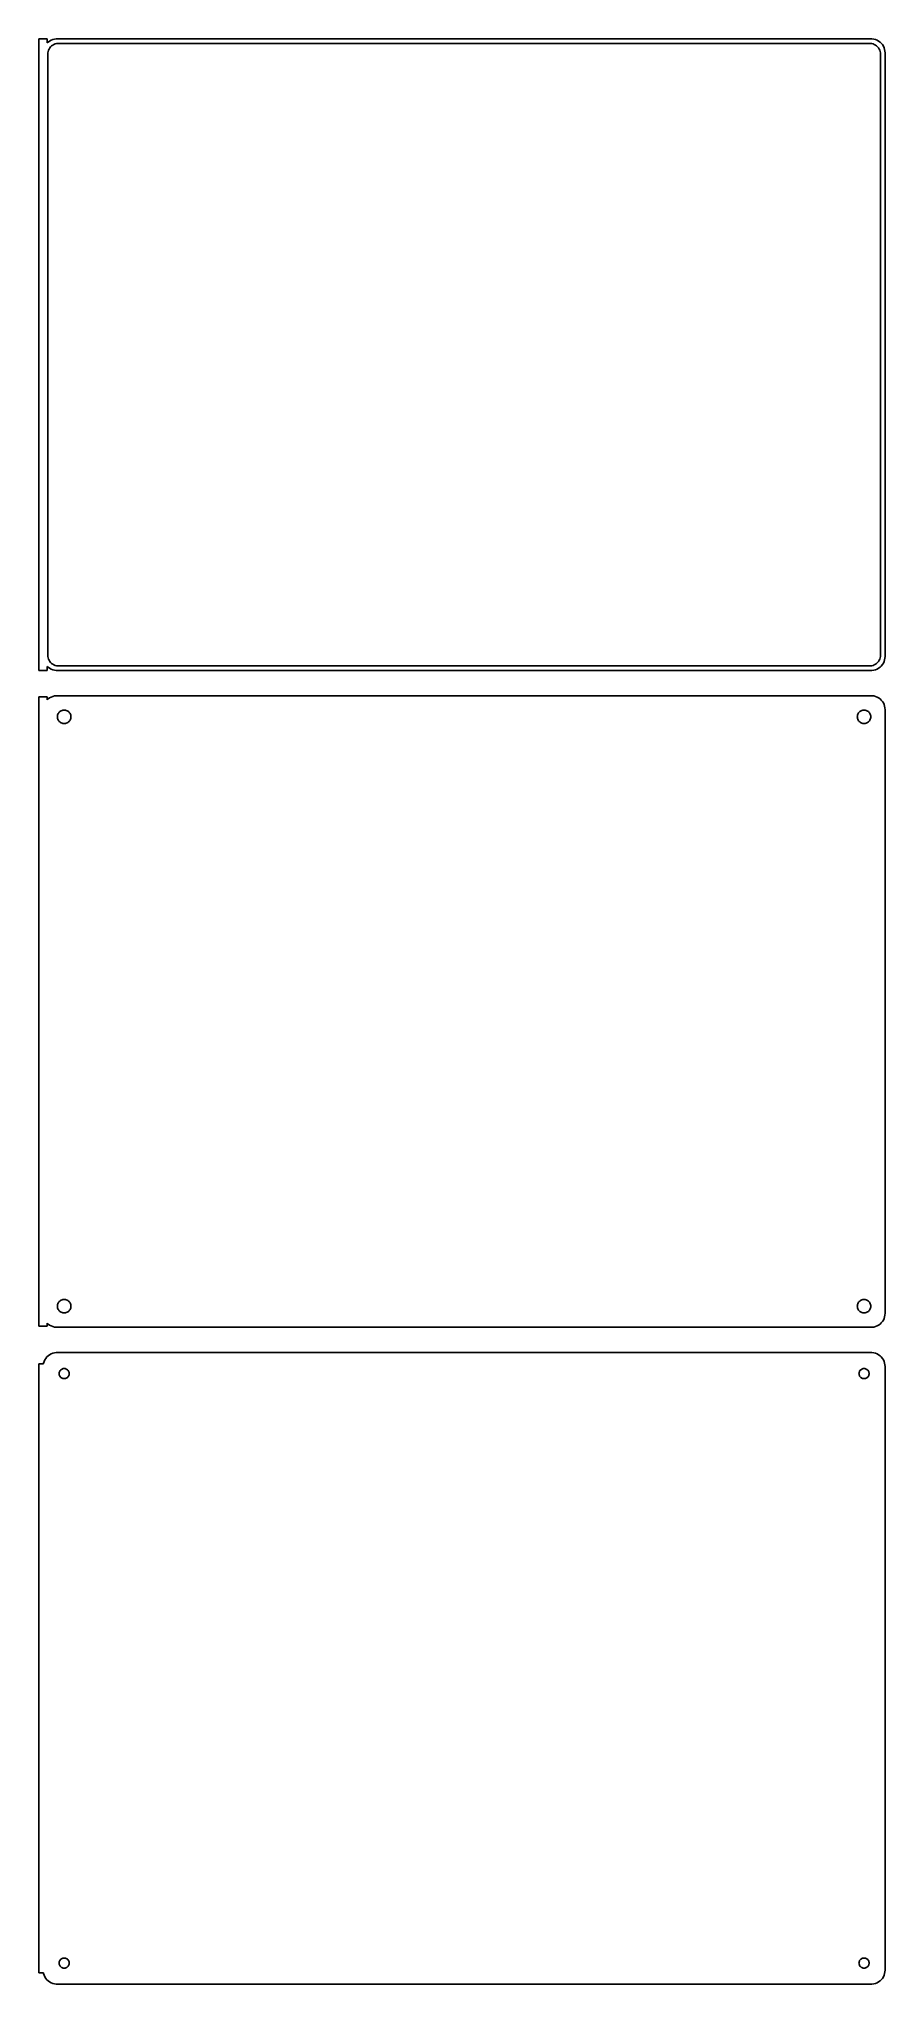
# Model space of a CAD drawing. Header units: metres. Extents: x -152 to 150, y 356 to 1048.
import ezdxf

# ---------------------------------------------------------------- set-up
doc = ezdxf.new("R2010")
doc.units = ezdxf.units.M

msp = doc.modelspace()

# ---------------------------------------------------------------- linework, layer by layer
for p, q in [((-148.5, 1048.49), (-151.5, 1048.49)), ((-151.5, 1048.49), (-151.5, 823.51)), ((-148.5, 1047.06), (-148.5, 1048.49)), ((-148.187, 1047.35), (-148.5, 1047.06)), ((-147.679, 1047.72), (-148.187, 1047.35)), ((-147.129, 1048.02), (-147.679, 1047.72)), ((-146.545, 1048.26), (-147.129, 1048.02)), ((-146.575, 1046.27), (-146.149, 1046.5)), ((-145.937, 1048.41), (-146.545, 1048.26)), ((-146.149, 1046.5), (-145.697, 1046.68)), ((-145.314, 1048.49), (-145.937, 1048.41)), ((-145.697, 1046.68), (-145.226, 1046.8)), ((145.314, 1048.49), (-145.314, 1048.49)), ((-145.226, 1046.8), (-144.743, 1046.86)), ((-144.743, 1046.86), (144.743, 1046.86)), ((144.743, 1046.86), (145.226, 1046.8)), ((145.226, 1046.8), (145.697, 1046.68)), ((145.937, 1048.41), (145.314, 1048.49)), ((145.697, 1046.68), (146.149, 1046.5)), ((146.545, 1048.26), (145.937, 1048.41)), ((146.149, 1046.5), (146.575, 1046.27)), ((147.129, 1048.02), (146.545, 1048.26)), ((147.679, 1047.72), (147.129, 1048.02)), ((148.187, 1047.35), (147.679, 1047.72)), ((148.645, 1046.92), (148.187, 1047.35)), ((149.045, 1046.44), (148.645, 1046.92)), ((149.382, 1045.91), (149.045, 1046.44)), ((-148.373, 1043), (-148.342, 1043.49)), ((-148.373, 829), (-148.373, 1043)), ((-148.342, 1043.49), (-148.251, 1043.96)), ((-148.251, 1043.96), (-148.101, 1044.43)), ((-148.101, 1044.43), (-147.894, 1044.87)), ((-147.894, 1044.87), (-147.633, 1045.28)), ((-147.633, 1045.28), (-147.323, 1045.65)), ((-147.323, 1045.65), (-146.969, 1045.98)), ((-146.969, 1045.98), (-146.575, 1046.27)), ((146.575, 1046.27), (146.969, 1045.98)), ((146.969, 1045.98), (147.323, 1045.65)), ((147.323, 1045.65), (147.633, 1045.28)), ((147.633, 1045.28), (147.894, 1044.87)), ((147.894, 1044.87), (148.101, 1044.43)), ((148.101, 1044.43), (148.251, 1043.96)), ((148.251, 1043.96), (148.342, 1043.49)), ((148.342, 1043.49), (148.373, 1043)), ((148.373, 1043), (148.373, 829)), ((149.649, 1045.34), (149.382, 1045.91)), ((149.843, 1044.74), (149.649, 1045.34)), ((149.961, 1044.13), (149.843, 1044.74)), ((150, 1043.5), (149.961, 1044.13)), ((150, 828.5), (150, 1043.5)), ((-148.5, 824.941), (-148.187, 824.647)), ((-148.5, 823.51), (-148.5, 824.941)), ((-148.342, 828.515), (-148.373, 829)), ((-148.251, 828.037), (-148.342, 828.515)), ((-148.101, 827.574), (-148.251, 828.037)), ((-148.187, 824.647), (-147.679, 824.278)), ((-147.894, 827.134), (-148.101, 827.574)), ((-147.633, 826.724), (-147.894, 827.134)), ((-147.323, 826.349), (-147.633, 826.724)), ((-146.969, 826.016), (-147.323, 826.349)), ((-146.575, 825.73), (-146.969, 826.016)), ((-146.149, 825.496), (-146.575, 825.73)), ((-145.697, 825.317), (-146.149, 825.496)), ((-145.226, 825.196), (-145.697, 825.317)), ((-144.743, 825.135), (-145.226, 825.196)), ((144.743, 825.135), (-144.743, 825.135)), ((145.226, 825.196), (144.743, 825.135)), ((145.697, 825.317), (145.226, 825.196)), ((146.149, 825.496), (145.697, 825.317)), ((146.575, 825.73), (146.149, 825.496)), ((146.969, 826.016), (146.575, 825.73)), ((147.323, 826.349), (146.969, 826.016)), ((147.633, 826.724), (147.323, 826.349)), ((147.894, 827.134), (147.633, 826.724)), ((147.679, 824.278), (148.187, 824.647)), ((148.101, 827.574), (147.894, 827.134)), ((148.251, 828.037), (148.101, 827.574)), ((148.187, 824.647), (148.645, 825.077)), ((148.342, 828.515), (148.251, 828.037)), ((148.373, 829), (148.342, 828.515)), ((148.645, 825.077), (149.045, 825.561)), ((149.045, 825.561), (149.382, 826.091)), ((149.382, 826.091), (149.649, 826.659)), ((149.649, 826.659), (149.843, 827.257)), ((149.843, 827.257), (149.961, 827.873)), ((149.961, 827.873), (150, 828.5)), ((-151.5, 823.51), (-148.5, 823.51)), ((-147.679, 824.278), (-147.129, 823.976)), ((-147.129, 823.976), (-146.545, 823.745)), ((-146.545, 823.745), (-145.937, 823.589)), ((-145.937, 823.589), (-145.314, 823.51)), ((-145.314, 823.51), (145.314, 823.51)), ((145.314, 823.51), (145.937, 823.589)), ((145.937, 823.589), (146.545, 823.745)), ((146.545, 823.745), (147.129, 823.976)), ((147.129, 823.976), (147.679, 824.278)), ((-148.5, 814.115), (-151.5, 814.115)), ((-151.5, 814.115), (-151.5, 589.885)), ((-148.5, 813.059), (-148.5, 814.115)), ((-148.187, 813.353), (-148.5, 813.059)), ((-147.679, 813.722), (-148.187, 813.353)), ((-147.129, 814.024), (-147.679, 813.722)), ((-146.545, 814.255), (-147.129, 814.024)), ((-145.937, 814.411), (-146.545, 814.255)), ((-145.314, 814.49), (-145.937, 814.411)), ((145.314, 814.49), (-145.314, 814.49)), ((145.937, 814.411), (145.314, 814.49)), ((146.545, 814.255), (145.937, 814.411)), ((147.129, 814.024), (146.545, 814.255)), ((147.679, 813.722), (147.129, 814.024)), ((148.187, 813.353), (147.679, 813.722)), ((148.645, 812.923), (148.187, 813.353)), ((149.045, 812.439), (148.645, 812.923)), ((149.382, 811.909), (149.045, 812.439)), ((149.649, 811.341), (149.382, 811.909)), ((149.843, 810.743), (149.649, 811.341)), ((-144.9, 807), (-144.881, 807.301)), ((-144.881, 806.699), (-144.9, 807)), ((-144.881, 807.301), (-144.825, 807.597)), ((-144.825, 806.403), (-144.881, 806.699)), ((-144.825, 807.597), (-144.731, 807.883)), ((-144.731, 806.117), (-144.825, 806.403)), ((-144.731, 807.883), (-144.603, 808.156)), ((-144.603, 805.844), (-144.731, 806.117)), ((-144.603, 808.156), (-144.442, 808.411)), ((-144.442, 805.589), (-144.603, 805.844)), ((-144.442, 808.411), (-144.25, 808.643)), ((-144.25, 805.357), (-144.442, 805.589)), ((-144.25, 808.643), (-144.03, 808.849)), ((-144.03, 805.151), (-144.25, 805.357)), ((-144.03, 808.849), (-143.786, 809.026)), ((-143.786, 804.974), (-144.03, 805.151)), ((-143.786, 809.026), (-143.522, 809.172)), ((-143.522, 804.828), (-143.786, 804.974)), ((-143.522, 809.172), (-143.242, 809.283)), ((-143.242, 804.717), (-143.522, 804.828)), ((-143.242, 809.283), (-142.95, 809.357)), ((-142.95, 804.643), (-143.242, 804.717)), ((-142.95, 809.357), (-142.651, 809.395)), ((-142.651, 804.605), (-142.95, 804.643)), ((-142.651, 809.395), (-142.349, 809.395)), ((-142.349, 804.605), (-142.651, 804.605)), ((-142.349, 809.395), (-142.05, 809.357)), ((-142.05, 804.643), (-142.349, 804.605)), ((-142.05, 809.357), (-141.758, 809.283)), ((-141.758, 804.717), (-142.05, 804.643)), ((-141.758, 809.283), (-141.478, 809.172)), ((-141.478, 804.828), (-141.758, 804.717)), ((-141.478, 809.172), (-141.214, 809.026)), ((-141.214, 804.974), (-141.478, 804.828)), ((-141.214, 809.026), (-140.97, 808.849)), ((-140.97, 805.151), (-141.214, 804.974)), ((-140.97, 808.849), (-140.75, 808.643)), ((-140.75, 805.357), (-140.97, 805.151)), ((-140.75, 808.643), (-140.558, 808.411)), ((-140.558, 805.589), (-140.75, 805.357)), ((-140.558, 808.411), (-140.397, 808.156)), ((-140.397, 805.844), (-140.558, 805.589)), ((-140.397, 808.156), (-140.269, 807.883)), ((-140.269, 806.117), (-140.397, 805.844)), ((-140.269, 807.883), (-140.175, 807.597)), ((-140.175, 806.403), (-140.269, 806.117)), ((-140.175, 807.597), (-140.119, 807.301)), ((-140.119, 806.699), (-140.175, 806.403)), ((-140.119, 807.301), (-140.1, 807)), ((-140.1, 807), (-140.119, 806.699)), ((140.1, 807), (140.119, 807.301)), ((140.119, 806.699), (140.1, 807)), ((140.119, 807.301), (140.175, 807.597)), ((140.175, 806.403), (140.119, 806.699)), ((140.175, 807.597), (140.269, 807.883)), ((140.269, 806.117), (140.175, 806.403)), ((140.269, 807.883), (140.397, 808.156)), ((140.397, 805.844), (140.269, 806.117)), ((140.397, 808.156), (140.558, 808.411)), ((140.558, 805.589), (140.397, 805.844)), ((140.558, 808.411), (140.75, 808.643)), ((140.75, 805.357), (140.558, 805.589)), ((140.75, 808.643), (140.97, 808.849)), ((140.97, 805.151), (140.75, 805.357)), ((140.97, 808.849), (141.214, 809.026)), ((141.214, 804.974), (140.97, 805.151)), ((141.214, 809.026), (141.478, 809.172)), ((141.478, 804.828), (141.214, 804.974)), ((141.478, 809.172), (141.758, 809.283)), ((141.758, 804.717), (141.478, 804.828)), ((141.758, 809.283), (142.05, 809.357)), ((142.05, 804.643), (141.758, 804.717)), ((142.05, 809.357), (142.349, 809.395)), ((142.349, 804.605), (142.05, 804.643)), ((142.349, 809.395), (142.651, 809.395)), ((142.651, 804.605), (142.349, 804.605)), ((142.651, 809.395), (142.95, 809.357)), ((142.95, 804.643), (142.651, 804.605)), ((142.95, 809.357), (143.242, 809.283)), ((143.242, 804.717), (142.95, 804.643)), ((143.242, 809.283), (143.522, 809.172)), ((143.522, 804.828), (143.242, 804.717)), ((143.522, 809.172), (143.786, 809.026)), ((143.786, 804.974), (143.522, 804.828)), ((143.786, 809.026), (144.03, 808.849)), ((144.03, 805.151), (143.786, 804.974)), ((144.03, 808.849), (144.25, 808.643)), ((144.25, 805.357), (144.03, 805.151)), ((144.25, 808.643), (144.442, 808.411)), ((144.442, 805.589), (144.25, 805.357)), ((144.442, 808.411), (144.603, 808.156)), ((144.603, 805.844), (144.442, 805.589)), ((144.603, 808.156), (144.731, 807.883)), ((144.731, 806.117), (144.603, 805.844)), ((144.731, 807.883), (144.825, 807.597)), ((144.825, 806.403), (144.731, 806.117)), ((144.825, 807.597), (144.881, 807.301)), ((144.881, 806.699), (144.825, 806.403)), ((144.881, 807.301), (144.9, 807)), ((144.9, 807), (144.881, 806.699)), ((149.961, 810.127), (149.843, 810.743)), ((150, 809.5), (149.961, 810.127)), ((150, 594.5), (150, 809.5)), ((-144.9, 597), (-144.881, 597.301)), ((-144.881, 596.699), (-144.9, 597)), ((-144.881, 597.301), (-144.825, 597.597)), ((-144.825, 596.403), (-144.881, 596.699)), ((-144.825, 597.597), (-144.731, 597.883)), ((-144.731, 596.117), (-144.825, 596.403)), ((-144.731, 597.883), (-144.603, 598.156)), ((-144.603, 595.844), (-144.731, 596.117)), ((-144.603, 598.156), (-144.442, 598.411)), ((-144.442, 598.411), (-144.25, 598.643)), ((-144.25, 598.643), (-144.03, 598.849)), ((-144.03, 598.849), (-143.786, 599.026)), ((-143.786, 599.026), (-143.522, 599.172)), ((-143.522, 599.172), (-143.242, 599.283)), ((-143.242, 599.283), (-142.95, 599.357)), ((-142.95, 599.357), (-142.651, 599.395)), ((-142.651, 599.395), (-142.349, 599.395)), ((-142.349, 599.395), (-142.05, 599.357)), ((-142.05, 599.357), (-141.758, 599.283)), ((-141.758, 599.283), (-141.478, 599.172)), ((-141.478, 599.172), (-141.214, 599.026)), ((-141.214, 599.026), (-140.97, 598.849)), ((-140.97, 598.849), (-140.75, 598.643)), ((-140.75, 598.643), (-140.558, 598.411)), ((-140.558, 598.411), (-140.397, 598.156)), ((-140.397, 598.156), (-140.269, 597.883)), ((-140.269, 596.117), (-140.397, 595.844)), ((-140.269, 597.883), (-140.175, 597.597)), ((-140.175, 596.403), (-140.269, 596.117)), ((-140.175, 597.597), (-140.119, 597.301)), ((-140.119, 596.699), (-140.175, 596.403)), ((-140.119, 597.301), (-140.1, 597)), ((-140.1, 597), (-140.119, 596.699)), ((140.1, 597), (140.119, 597.301)), ((140.119, 596.699), (140.1, 597)), ((140.119, 597.301), (140.175, 597.597)), ((140.175, 596.403), (140.119, 596.699)), ((140.175, 597.597), (140.269, 597.883)), ((140.269, 596.117), (140.175, 596.403)), ((140.269, 597.883), (140.397, 598.156)), ((140.397, 595.844), (140.269, 596.117)), ((140.397, 598.156), (140.558, 598.411)), ((140.558, 598.411), (140.75, 598.643)), ((140.75, 598.643), (140.97, 598.849)), ((140.97, 598.849), (141.214, 599.026)), ((141.214, 599.026), (141.478, 599.172)), ((141.478, 599.172), (141.758, 599.283)), ((141.758, 599.283), (142.05, 599.357)), ((142.05, 599.357), (142.349, 599.395)), ((142.349, 599.395), (142.651, 599.395)), ((142.651, 599.395), (142.95, 599.357)), ((142.95, 599.357), (143.242, 599.283)), ((143.242, 599.283), (143.522, 599.172)), ((143.522, 599.172), (143.786, 599.026)), ((143.786, 599.026), (144.03, 598.849)), ((144.03, 598.849), (144.25, 598.643)), ((144.25, 598.643), (144.442, 598.411)), ((144.442, 598.411), (144.603, 598.156)), ((144.603, 598.156), (144.731, 597.883)), ((144.731, 596.117), (144.603, 595.844)), ((144.731, 597.883), (144.825, 597.597)), ((144.825, 596.403), (144.731, 596.117)), ((144.825, 597.597), (144.881, 597.301)), ((144.881, 596.699), (144.825, 596.403)), ((144.881, 597.301), (144.9, 597)), ((144.9, 597), (144.881, 596.699)), ((-151.5, 589.885), (-148.5, 589.885)), ((-148.5, 589.885), (-148.5, 590.941)), ((-148.5, 590.941), (-148.187, 590.647)), ((-148.187, 590.647), (-147.679, 590.278)), ((-147.679, 590.278), (-147.129, 589.976)), ((-147.129, 589.976), (-146.545, 589.745)), ((-146.545, 589.745), (-145.937, 589.589)), ((-145.937, 589.589), (-145.314, 589.51)), ((-145.314, 589.51), (145.314, 589.51)), ((-144.442, 595.589), (-144.603, 595.844)), ((-144.25, 595.357), (-144.442, 595.589)), ((-144.03, 595.151), (-144.25, 595.357)), ((-143.786, 594.974), (-144.03, 595.151)), ((-143.522, 594.828), (-143.786, 594.974)), ((-143.242, 594.717), (-143.522, 594.828)), ((-142.95, 594.643), (-143.242, 594.717)), ((-142.651, 594.605), (-142.95, 594.643)), ((-142.349, 594.605), (-142.651, 594.605)), ((-142.05, 594.643), (-142.349, 594.605)), ((-141.758, 594.717), (-142.05, 594.643)), ((-141.478, 594.828), (-141.758, 594.717)), ((-141.214, 594.974), (-141.478, 594.828)), ((-140.97, 595.151), (-141.214, 594.974)), ((-140.75, 595.357), (-140.97, 595.151)), ((-140.558, 595.589), (-140.75, 595.357)), ((-140.397, 595.844), (-140.558, 595.589)), ((140.558, 595.589), (140.397, 595.844)), ((140.75, 595.357), (140.558, 595.589)), ((140.97, 595.151), (140.75, 595.357)), ((141.214, 594.974), (140.97, 595.151)), ((141.478, 594.828), (141.214, 594.974)), ((141.758, 594.717), (141.478, 594.828)), ((142.05, 594.643), (141.758, 594.717)), ((142.349, 594.605), (142.05, 594.643)), ((142.651, 594.605), (142.349, 594.605)), ((142.95, 594.643), (142.651, 594.605)), ((143.242, 594.717), (142.95, 594.643)), ((143.522, 594.828), (143.242, 594.717)), ((143.786, 594.974), (143.522, 594.828)), ((144.03, 595.151), (143.786, 594.974)), ((144.25, 595.357), (144.03, 595.151)), ((144.442, 595.589), (144.25, 595.357)), ((144.603, 595.844), (144.442, 595.589)), ((145.314, 589.51), (145.937, 589.589)), ((145.937, 589.589), (146.545, 589.745)), ((146.545, 589.745), (147.129, 589.976)), ((147.129, 589.976), (147.679, 590.278)), ((147.679, 590.278), (148.187, 590.647)), ((148.187, 590.647), (148.645, 591.077)), ((148.645, 591.077), (149.045, 591.561)), ((149.045, 591.561), (149.382, 592.091)), ((149.382, 592.091), (149.649, 592.659)), ((149.649, 592.659), (149.843, 593.257)), ((149.843, 593.257), (149.961, 593.873)), ((149.961, 593.873), (150, 594.5)), ((-149.9, 576.444), (-151.5, 576.444)), ((-151.5, 576.444), (-151.5, 359.556)), ((-149.843, 576.743), (-149.9, 576.444)), ((-149.649, 577.341), (-149.843, 576.743)), ((-149.382, 577.909), (-149.649, 577.341)), ((-149.045, 578.439), (-149.382, 577.909)), ((-148.645, 578.923), (-149.045, 578.439)), ((-148.187, 579.353), (-148.645, 578.923)), ((-147.679, 579.722), (-148.187, 579.353)), ((-147.129, 580.024), (-147.679, 579.722)), ((-146.545, 580.255), (-147.129, 580.024)), ((-145.937, 580.411), (-146.545, 580.255)), ((-145.314, 580.49), (-145.937, 580.411)), ((145.314, 580.49), (-145.314, 580.49)), ((145.937, 580.411), (145.314, 580.49)), ((146.545, 580.255), (145.937, 580.411)), ((147.129, 580.024), (146.545, 580.255)), ((147.679, 579.722), (147.129, 580.024)), ((148.187, 579.353), (147.679, 579.722)), ((148.645, 578.923), (148.187, 579.353)), ((149.045, 578.439), (148.645, 578.923)), ((149.382, 577.909), (149.045, 578.439)), ((149.649, 577.341), (149.382, 577.909)), ((149.843, 576.743), (149.649, 577.341)), ((149.961, 576.127), (149.843, 576.743)), ((150, 575.5), (149.961, 576.127)), ((150, 360.5), (150, 575.5)), ((-144.3, 573), (-144.286, 573.226)), ((-144.286, 572.774), (-144.3, 573)), ((-144.286, 573.226), (-144.243, 573.448)), ((-144.243, 572.552), (-144.286, 572.774)), ((-144.243, 573.448), (-144.174, 573.663)), ((-144.174, 572.337), (-144.243, 572.552)), ((-144.174, 573.663), (-144.077, 573.867)), ((-144.077, 572.133), (-144.174, 572.337)), ((-144.077, 573.867), (-143.956, 574.058)), ((-143.956, 571.942), (-144.077, 572.133)), ((-143.956, 574.058), (-143.812, 574.232)), ((-143.812, 571.768), (-143.956, 571.942)), ((-143.812, 574.232), (-143.647, 574.387)), ((-143.647, 571.613), (-143.812, 571.768)), ((-143.647, 574.387), (-143.464, 574.52)), ((-143.464, 571.48), (-143.647, 571.613)), ((-143.464, 574.52), (-143.266, 574.629)), ((-143.266, 571.371), (-143.464, 571.48)), ((-143.266, 574.629), (-143.056, 574.712)), ((-143.056, 571.288), (-143.266, 571.371)), ((-143.056, 574.712), (-142.837, 574.768)), ((-142.837, 571.232), (-143.056, 571.288)), ((-142.837, 574.768), (-142.613, 574.796)), ((-142.613, 571.204), (-142.837, 571.232)), ((-142.613, 574.796), (-142.387, 574.796)), ((-142.387, 571.204), (-142.613, 571.204)), ((-142.387, 574.796), (-142.163, 574.768)), ((-142.163, 571.232), (-142.387, 571.204)), ((-142.163, 574.768), (-141.944, 574.712)), ((-141.944, 571.288), (-142.163, 571.232)), ((-141.944, 574.712), (-141.734, 574.629)), ((-141.734, 571.371), (-141.944, 571.288)), ((-141.734, 574.629), (-141.536, 574.52)), ((-141.536, 571.48), (-141.734, 571.371)), ((-141.536, 574.52), (-141.353, 574.387)), ((-141.353, 571.613), (-141.536, 571.48)), ((-141.353, 574.387), (-141.188, 574.232)), ((-141.188, 571.768), (-141.353, 571.613)), ((-141.188, 574.232), (-141.044, 574.058)), ((-141.044, 571.942), (-141.188, 571.768)), ((-141.044, 574.058), (-140.923, 573.867)), ((-140.923, 572.133), (-141.044, 571.942)), ((-140.923, 573.867), (-140.826, 573.663)), ((-140.826, 572.337), (-140.923, 572.133)), ((-140.826, 573.663), (-140.757, 573.448)), ((-140.757, 572.552), (-140.826, 572.337)), ((-140.757, 573.448), (-140.714, 573.226)), ((-140.714, 572.774), (-140.757, 572.552)), ((-140.714, 573.226), (-140.7, 573)), ((-140.7, 573), (-140.714, 572.774)), ((140.7, 573), (140.714, 573.226)), ((140.714, 572.774), (140.7, 573)), ((140.714, 573.226), (140.757, 573.448)), ((140.757, 572.552), (140.714, 572.774)), ((140.757, 573.448), (140.826, 573.663)), ((140.826, 572.337), (140.757, 572.552)), ((140.826, 573.663), (140.923, 573.867)), ((140.923, 572.133), (140.826, 572.337)), ((140.923, 573.867), (141.044, 574.058)), ((141.044, 571.942), (140.923, 572.133)), ((141.044, 574.058), (141.188, 574.232)), ((141.188, 571.768), (141.044, 571.942)), ((141.188, 574.232), (141.353, 574.387)), ((141.353, 571.613), (141.188, 571.768)), ((141.353, 574.387), (141.536, 574.52)), ((141.536, 571.48), (141.353, 571.613)), ((141.536, 574.52), (141.734, 574.629)), ((141.734, 571.371), (141.536, 571.48)), ((141.734, 574.629), (141.944, 574.712)), ((141.944, 571.288), (141.734, 571.371)), ((141.944, 574.712), (142.163, 574.768)), ((142.163, 571.232), (141.944, 571.288)), ((142.163, 574.768), (142.387, 574.796)), ((142.387, 571.204), (142.163, 571.232)), ((142.387, 574.796), (142.613, 574.796)), ((142.613, 571.204), (142.387, 571.204)), ((142.613, 574.796), (142.837, 574.768)), ((142.837, 571.232), (142.613, 571.204)), ((142.837, 574.768), (143.056, 574.712)), ((143.056, 571.288), (142.837, 571.232)), ((143.056, 574.712), (143.266, 574.629)), ((143.266, 571.371), (143.056, 571.288)), ((143.266, 574.629), (143.464, 574.52)), ((143.464, 571.48), (143.266, 571.371)), ((143.464, 574.52), (143.647, 574.387)), ((143.647, 571.613), (143.464, 571.48)), ((143.647, 574.387), (143.812, 574.232)), ((143.812, 571.768), (143.647, 571.613)), ((143.812, 574.232), (143.956, 574.058)), ((143.956, 571.942), (143.812, 571.768)), ((143.956, 574.058), (144.077, 573.867)), ((144.077, 572.133), (143.956, 571.942)), ((144.077, 573.867), (144.174, 573.663)), ((144.174, 572.337), (144.077, 572.133)), ((144.174, 573.663), (144.243, 573.448)), ((144.243, 572.552), (144.174, 572.337)), ((144.243, 573.448), (144.286, 573.226)), ((144.286, 572.774), (144.243, 572.552)), ((144.286, 573.226), (144.3, 573)), ((144.3, 573), (144.286, 572.774)), ((-144.3, 363), (-144.286, 363.226)), ((-144.286, 362.774), (-144.3, 363)), ((-144.286, 363.226), (-144.243, 363.448)), ((-144.243, 362.552), (-144.286, 362.774)), ((-144.243, 363.448), (-144.174, 363.663)), ((-144.174, 362.337), (-144.243, 362.552)), ((-144.174, 363.663), (-144.077, 363.867)), ((-144.077, 362.133), (-144.174, 362.337)), ((-144.077, 363.867), (-143.956, 364.058)), ((-143.956, 361.942), (-144.077, 362.133)), ((-143.956, 364.058), (-143.812, 364.232)), ((-143.812, 361.768), (-143.956, 361.942)), ((-143.812, 364.232), (-143.647, 364.387)), ((-143.647, 361.613), (-143.812, 361.768)), ((-143.647, 364.387), (-143.464, 364.52)), ((-143.464, 361.48), (-143.647, 361.613)), ((-143.464, 364.52), (-143.266, 364.629)), ((-143.266, 361.371), (-143.464, 361.48)), ((-143.266, 364.629), (-143.056, 364.712)), ((-143.056, 361.288), (-143.266, 361.371)), ((-143.056, 364.712), (-142.837, 364.768)), ((-142.837, 361.232), (-143.056, 361.288)), ((-142.837, 364.768), (-142.613, 364.796)), ((-142.613, 361.204), (-142.837, 361.232)), ((-142.613, 364.796), (-142.387, 364.796)), ((-142.387, 361.204), (-142.613, 361.204)), ((-142.387, 364.796), (-142.163, 364.768)), ((-142.163, 361.232), (-142.387, 361.204)), ((-142.163, 364.768), (-141.944, 364.712)), ((-141.944, 361.288), (-142.163, 361.232)), ((-141.944, 364.712), (-141.734, 364.629)), ((-141.734, 361.371), (-141.944, 361.288)), ((-141.734, 364.629), (-141.536, 364.52)), ((-141.536, 361.48), (-141.734, 361.371)), ((-141.536, 364.52), (-141.353, 364.387)), ((-141.353, 361.613), (-141.536, 361.48)), ((-141.353, 364.387), (-141.188, 364.232)), ((-141.188, 361.768), (-141.353, 361.613)), ((-141.188, 364.232), (-141.044, 364.058)), ((-141.044, 361.942), (-141.188, 361.768)), ((-141.044, 364.058), (-140.923, 363.867)), ((-140.923, 362.133), (-141.044, 361.942)), ((-140.923, 363.867), (-140.826, 363.663)), ((-140.826, 362.337), (-140.923, 362.133)), ((-140.826, 363.663), (-140.757, 363.448)), ((-140.757, 362.552), (-140.826, 362.337)), ((-140.757, 363.448), (-140.714, 363.226)), ((-140.714, 362.774), (-140.757, 362.552)), ((-140.714, 363.226), (-140.7, 363)), ((-140.7, 363), (-140.714, 362.774)), ((140.7, 363), (140.714, 363.226)), ((140.714, 362.774), (140.7, 363)), ((140.714, 363.226), (140.757, 363.448)), ((140.757, 362.552), (140.714, 362.774)), ((140.757, 363.448), (140.826, 363.663)), ((140.826, 362.337), (140.757, 362.552)), ((140.826, 363.663), (140.923, 363.867)), ((140.923, 362.133), (140.826, 362.337)), ((140.923, 363.867), (141.044, 364.058)), ((141.044, 361.942), (140.923, 362.133)), ((141.044, 364.058), (141.188, 364.232)), ((141.188, 361.768), (141.044, 361.942)), ((141.188, 364.232), (141.353, 364.387)), ((141.353, 361.613), (141.188, 361.768)), ((141.353, 364.387), (141.536, 364.52)), ((141.536, 361.48), (141.353, 361.613)), ((141.536, 364.52), (141.734, 364.629)), ((141.734, 361.371), (141.536, 361.48)), ((141.734, 364.629), (141.944, 364.712)), ((141.944, 361.288), (141.734, 361.371)), ((141.944, 364.712), (142.163, 364.768)), ((142.163, 361.232), (141.944, 361.288)), ((142.163, 364.768), (142.387, 364.796)), ((142.387, 361.204), (142.163, 361.232)), ((142.387, 364.796), (142.613, 364.796)), ((142.613, 361.204), (142.387, 361.204)), ((142.613, 364.796), (142.837, 364.768)), ((142.837, 361.232), (142.613, 361.204)), ((142.837, 364.768), (143.056, 364.712)), ((143.056, 361.288), (142.837, 361.232)), ((143.056, 364.712), (143.266, 364.629)), ((143.266, 361.371), (143.056, 361.288)), ((143.266, 364.629), (143.464, 364.52)), ((143.464, 361.48), (143.266, 361.371)), ((143.464, 364.52), (143.647, 364.387)), ((143.647, 361.613), (143.464, 361.48)), ((143.647, 364.387), (143.812, 364.232)), ((143.812, 361.768), (143.647, 361.613)), ((143.812, 364.232), (143.956, 364.058)), ((143.956, 361.942), (143.812, 361.768)), ((143.956, 364.058), (144.077, 363.867)), ((144.077, 362.133), (143.956, 361.942)), ((144.077, 363.867), (144.174, 363.663)), ((144.174, 362.337), (144.077, 362.133)), ((144.174, 363.663), (144.243, 363.448)), ((144.243, 362.552), (144.174, 362.337)), ((144.243, 363.448), (144.286, 363.226)), ((144.286, 362.774), (144.243, 362.552)), ((144.286, 363.226), (144.3, 363)), ((144.3, 363), (144.286, 362.774)), ((149.961, 359.873), (150, 360.5)), ((-151.5, 359.556), (-149.9, 359.556)), ((-149.9, 359.556), (-149.843, 359.257)), ((-149.843, 359.257), (-149.649, 358.659)), ((-149.649, 358.659), (-149.382, 358.091)), ((-149.382, 358.091), (-149.045, 357.561)), ((-149.045, 357.561), (-148.645, 357.077)), ((-148.645, 357.077), (-148.187, 356.647)), ((-148.187, 356.647), (-147.679, 356.278)), ((-147.679, 356.278), (-147.129, 355.976)), ((-147.129, 355.976), (-146.545, 355.745)), ((-146.545, 355.745), (-145.937, 355.589)), ((-145.937, 355.589), (-145.314, 355.51)), ((-145.314, 355.51), (145.314, 355.51)), ((145.314, 355.51), (145.937, 355.589)), ((145.937, 355.589), (146.545, 355.745)), ((146.545, 355.745), (147.129, 355.976)), ((147.129, 355.976), (147.679, 356.278)), ((147.679, 356.278), (148.187, 356.647)), ((148.187, 356.647), (148.645, 357.077)), ((148.645, 357.077), (149.045, 357.561)), ((149.045, 357.561), (149.382, 358.091)), ((149.382, 358.091), (149.649, 358.659)), ((149.649, 358.659), (149.843, 359.257)), ((149.843, 359.257), (149.961, 359.873))]:
    msp.add_line(p, q)

doc.saveas('drawing.dxf')
